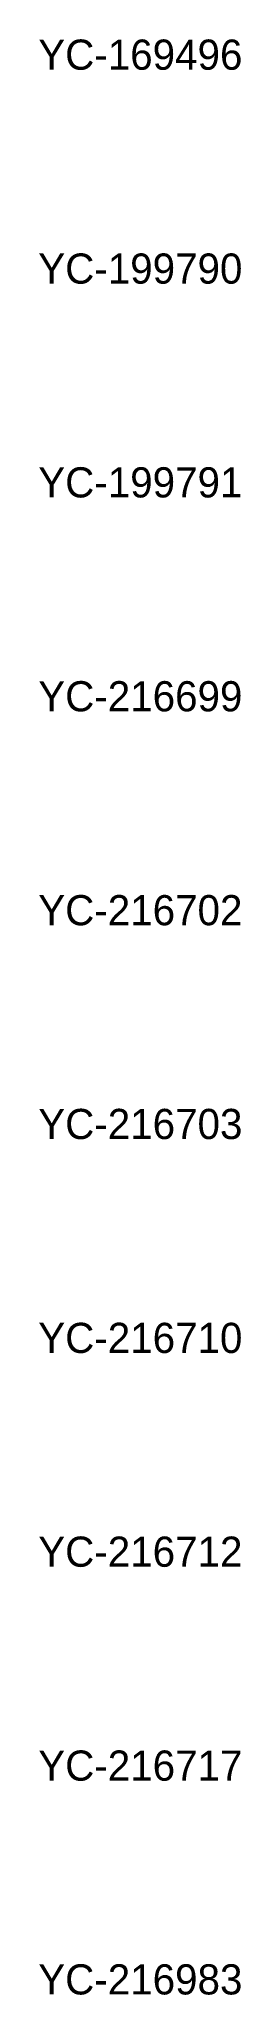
# Model space of a CAD drawing. Header units: metres. Extents: x 0 to 1767, y 0 to 1035.
# Drawn here: x 1750.3 to 1767, y 873.2 to 1035.3 of the extents above; entities outside this region: 3.
import ezdxf

# ---------------------------------------------------------------- set-up
doc = ezdxf.new("R2010")
doc.units = ezdxf.units.M
doc.layers.add('REVIEW', color=1, linetype='Continuous')

msp = doc.modelspace()

# ---------------------------------------------------------------- linework, layer by layer
for q in [(0, 500), (500, 0)]:
    msp.add_line((0, 0), q)

# ---------------------------------------------------------------- texts
msp.add_text('SAMPLE TITLE BLOCK', height=5).set_placement((20, 20))
at = {"layer": 'REVIEW', "char_height": 2.5, "attachment_point": 1}
for s, insert in [('YC-169496', (1750.19, 1035.27)), ('YC-199790', (1750.19, 1017.54)), ('YC-199791', (1750.19, 999.82)), ('YC-216699', (1750.19, 982.09)), ('YC-216702', (1750.19, 964.36)), ('YC-216703', (1750.19, 946.64)), ('YC-216710', (1750.19, 928.91)), ('YC-216712', (1750.19, 911.19)), ('YC-216717', (1750.19, 893.46)), ('YC-216983', (1750.19, 875.74))]:
    msp.add_mtext(s, dxfattribs=dict(at, insert=insert))

doc.saveas('drawing.dxf')
